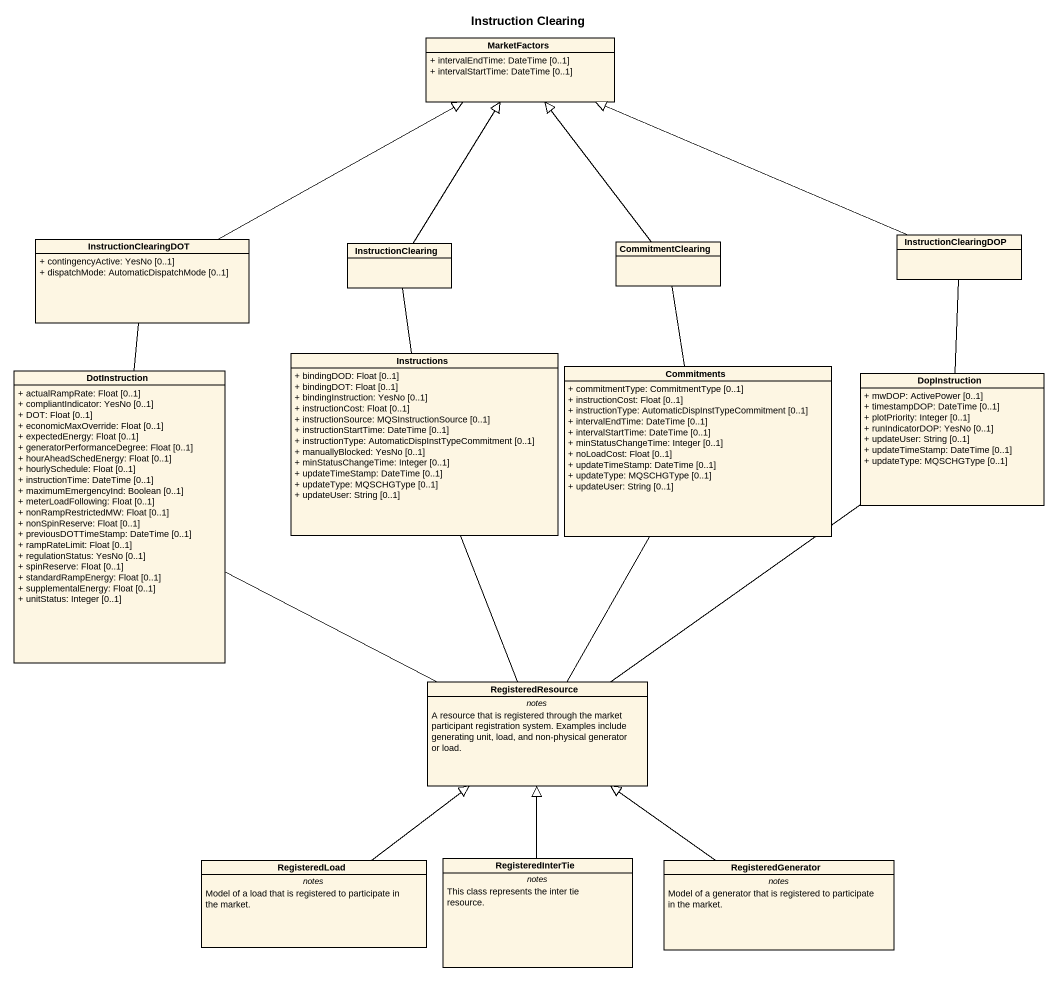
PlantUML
@startuml
title Instruction Clearing
hide circle
hide empty members
skinparam classAttributeIconSize 0
class MarketFactors {
  + intervalEndTime: DateTime [0..1]
  + intervalStartTime: DateTime [0..1]
}
class InstructionClearingDOT {
  + contingencyActive: YesNo [0..1]
  + dispatchMode: AutomaticDispatchMode [0..1]
}
class InstructionClearing
class CommitmentClearing
class InstructionClearingDOP
class DotInstruction {
  + actualRampRate: Float [0..1]
  + compliantIndicator: YesNo [0..1]
  + DOT: Float [0..1]
  + economicMaxOverride: Float [0..1]
  + expectedEnergy: Float [0..1]
  + generatorPerformanceDegree: Float [0..1]
  + hourAheadSchedEnergy: Float [0..1]
  + hourlySchedule: Float [0..1]
  + instructionTime: DateTime [0..1]
  + maximumEmergencyInd: Boolean [0..1]
  + meterLoadFollowing: Float [0..1]
  + nonRampRestrictedMW: Float [0..1]
  + nonSpinReserve: Float [0..1]
  + previousDOTTimeStamp: DateTime [0..1]
  + rampRateLimit: Float [0..1]
  + regulationStatus: YesNo [0..1]
  + spinReserve: Float [0..1]
  + standardRampEnergy: Float [0..1]
  + supplementalEnergy: Float [0..1]
  + unitStatus: Integer [0..1]
}
class Instructions {
  + bindingDOD: Float [0..1]
  + bindingDOT: Float [0..1]
  + bindingInstruction: YesNo [0..1]
  + instructionCost: Float [0..1]
  + instructionSource: MQSInstructionSource [0..1]
  + instructionStartTime: DateTime [0..1]
  + instructionType: AutomaticDispInstTypeCommitment [0..1]
  + manuallyBlocked: YesNo [0..1]
  + minStatusChangeTime: Integer [0..1]
  + updateTimeStamp: DateTime [0..1]
  + updateType: MQSCHGType [0..1]
  + updateUser: String [0..1]
}
class Commitments {
  + commitmentType: CommitmentType [0..1]
  + instructionCost: Float [0..1]
  + instructionType: AutomaticDispInstTypeCommitment [0..1]
  + intervalEndTime: DateTime [0..1]
  + intervalStartTime: DateTime [0..1]
  + minStatusChangeTime: Integer [0..1]
  + noLoadCost: Float [0..1]
  + updateTimeStamp: DateTime [0..1]
  + updateType: MQSCHGType [0..1]
  + updateUser: String [0..1]
}
class DopInstruction {
  + mwDOP: ActivePower [0..1]
  + timestampDOP: DateTime [0..1]
  + plotPriority: Integer [0..1]
  + runIndicatorDOP: YesNo [0..1]
  + updateUser: String [0..1]
  + updateTimeStamp: DateTime [0..1]
  + updateType: MQSCHGType [0..1]
}
class RegisteredResource {
  -- notes --
  A resource that is registered through the market participant registration system. Examples include generating unit, load, and non-physical generator or load.
}
class RegisteredLoad {
  -- notes --
  Model of a load that is registered to participate in the market.
}
class RegisteredInterTie {
  -- notes --
  This class represents the inter tie resource.
}
class RegisteredGenerator {
  -- notes --
  Model of a generator that is registered to participate in the market.
}
InstructionClearingDOT -right-|> MarketFactors
InstructionClearingDOT -- DotInstruction
InstructionClearing -up-|> MarketFactors
CommitmentClearing -up-|> MarketFactors
CommitmentClearing -- Commitments
InstructionClearingDOP -left-|> MarketFactors
InstructionClearingDOP -- DopInstruction
DotInstruction -right- RegisteredResource
Instructions -up- InstructionClearing
Instructions -- RegisteredResource
RegisteredResource -up- Commitments
RegisteredResource -up- DopInstruction
RegisteredLoad -up-|> RegisteredResource
RegisteredInterTie -up-|> RegisteredResource
RegisteredGenerator -up-|> RegisteredResource
@enduml
